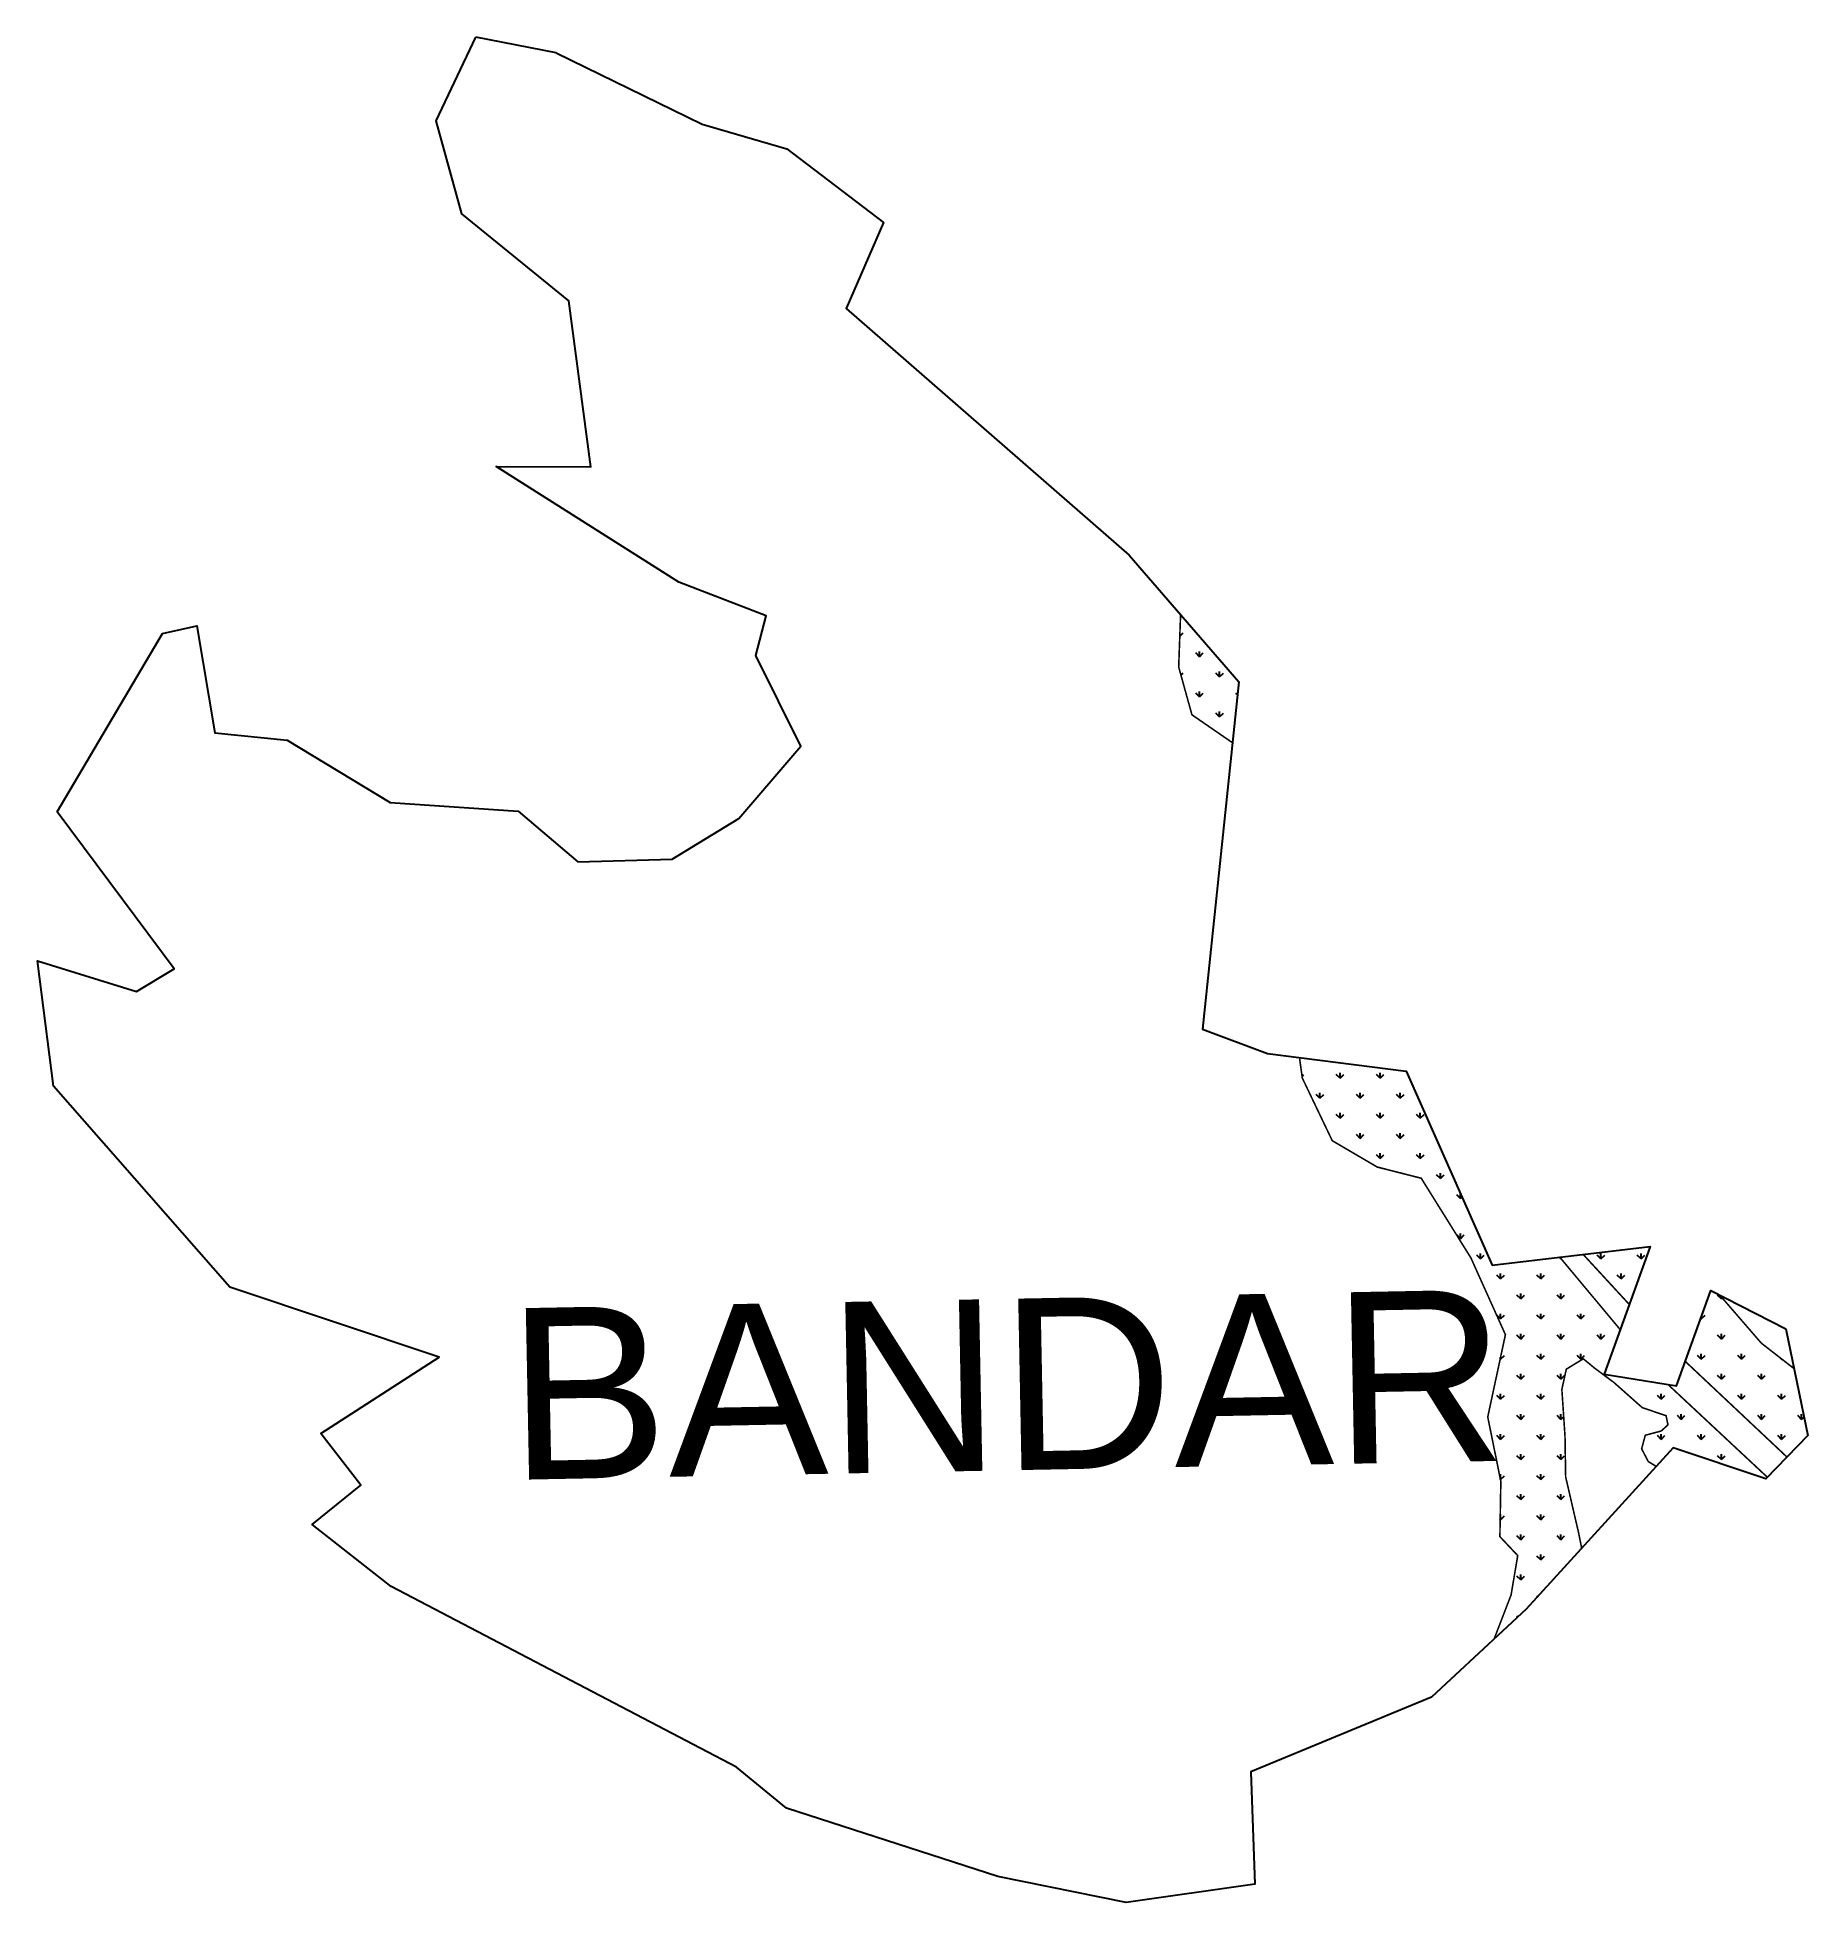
# Model space of a CAD drawing. Header units: metres. Extents: x 265480 to 266603, y 2158756 to 2159939.
import ezdxf

# ---------------------------------------------------------------- set-up
doc = ezdxf.new("R2010")
doc.units = ezdxf.units.M
doc.header["$MEASUREMENT"] = 0
for name, color, linetype in [('MANGROOVES BUFFER ZONE', 120, 'Continuous'), ('village', 3, 'Continuous'), ('VILLAGE NAME', 250, 'Continuous')]:
    doc.layers.add(name, color=color, linetype=linetype)

msp = doc.modelspace()

# ---------------------------------------------------------------- hatches: boundary and pattern name
at = {"layer": 'MANGROOVES BUFFER ZONE'}
h = msp.add_hatch(dxfattribs=at)
h.set_pattern_fill('GRASS', color=256, scale=18)
h.paths.add_polyline_path([(266242.1, 2159530.6), (266205.2, 2159573.3), (266204, 2159540), (266212.4, 2159509.7), (266238.1, 2159492)])
h = msp.add_hatch(dxfattribs=at)
h.set_pattern_fill('GRASS', color=256, scale=18)
h.paths.add_polyline_path([(266445.7, 2159165.7), (266402.9, 2159160.7), (266348.2, 2159283.6), (266280.6, 2159292.3), (266282.4, 2159279.3), (266301.4, 2159239.6), (266329.9, 2159222.9), (266357.8, 2159215.8), (266389.3, 2159165.3), (266411.2, 2159116.6), (266400, 2159064.4), (266408.3, 2159023.5), (266407.7, 2158988.5), (266419, 2158976.5), (266414.8, 2158951.5), (266404, 2158923.5), (266424.4, 2158942.4), (266459.6, 2158981.1), (266457.5, 2158991.4), (266449.4, 2159026.4), (266449, 2159052), (266447, 2159081.9), (266449.8, 2159094.7), (266460.6, 2159101.3), (266467.6, 2159095.5), (266480.1, 2159086.2), (266498, 2159070.3), (266513.1, 2159065.2), (266514.3, 2159059.4), (266510, 2159055.5), (266499.9, 2159052.8), (266497.6, 2159044.2), (266501.8, 2159036.1), (266506.8, 2159033.1), (266517.6, 2159044.9), (266576.4, 2159025.1), (266577.4, 2159026.1), (266514.4, 2159084.9), (266473.9, 2159091.6), (266484, 2159119.8)])
h = msp.add_hatch(dxfattribs=at)
h.set_pattern_fill('GRASS', color=256, scale=18)
h.paths.add_polyline_path([(266502.9, 2159172.4), (266460.5, 2159167.5), (266489.8, 2159135.7)], flags=17)
h = msp.add_hatch(dxfattribs=at)
h.set_pattern_fill('GRASS', color=256, scale=18)
h.paths.add_polyline_path([(266594.2, 2159095.1), (266573.5, 2159111.2), (266547.3, 2159141.5), (266541.4, 2159144.5), (266525.3, 2159099.6), (266589.1, 2159039.6), (266589.8, 2159039.1), (266602.9, 2159052.7)])

# ---------------------------------------------------------------- linework, layer by layer
at = {"color": 3}
msp.add_lwpolyline([(265809.2, 2159929.6), (265758.2, 2159939.4)], dxfattribs=at)
at = {"layer": 'MANGROOVES BUFFER ZONE', "const_width": 1}
for points in [[(266238.1, 2159492), (266212.4, 2159509.7), (266204, 2159540), (266205.2, 2159573.3)], [(266404, 2158923.5), (266414.8, 2158951.5), (266419, 2158976.5), (266407.7, 2158988.5), (266408.3, 2159023.5), (266400, 2159064.4), (266411.2, 2159116.6), (266389.3, 2159165.3), (266357.8, 2159215.8), (266329.9, 2159222.9), (266301.4, 2159239.6), (266282.4, 2159279.3), (266280.6, 2159292.3)], [(266484, 2159119.8), (266445.7, 2159165.7)], [(266460.5, 2159167.5), (266489.8, 2159135.7)], [(266547.3, 2159141.5), (266573.5, 2159111.2), (266594.2, 2159095.1)], [(266506.8, 2159033.1), (266501.8, 2159036.1), (266497.6, 2159044.2), (266499.9, 2159052.8), (266510, 2159055.5), (266514.3, 2159059.4), (266513.1, 2159065.2), (266498, 2159070.3), (266480.1, 2159086.2), (266467.6, 2159095.5), (266460.6, 2159101.3), (266449.8, 2159094.7), (266447, 2159081.9), (266449, 2159052), (266449.4, 2159026.4), (266457.5, 2158991.4), (266459.6, 2158981.1)], [(266525.3, 2159099.6), (266589.1, 2159039.6), (266589.8, 2159039.1)], [(266577.4, 2159026.1), (266514.4, 2159084.9)]]:
    msp.add_lwpolyline(points, dxfattribs=at)
at = {"layer": 'village', "color": 3}
for points in [[(266602.9, 2159052.7, 0), (266576.4, 2159025.1, 0), (266517.6, 2159044.9, 0), (266424.4, 2158942.4, 0), (266364.4, 2158886.8, 0), (266249.8, 2158839.4, 0), (266252.3, 2158768.2, 0), (266170.6, 2158756.4, 0), (266089.3, 2158772.9, 0), (265955.3, 2158816.3, 0), (265923.5, 2158842.2, 0), (265704.5, 2158956.8, 0), (265654.4, 2158996.1, 0), (265685.3, 2159021.1, 0), (265659.9, 2159054, 0), (265735.1, 2159102.4, 0), (265602.2, 2159146.8, 0), (265490.4, 2159274.2, 0), (265480.2, 2159353.6, 0), (265543.1, 2159334.2, 0), (265567, 2159348.5, 0), (265492.7, 2159448.2, 0), (265559.5, 2159561.3, 0), (265581.3, 2159566.1, 0), (265592.7, 2159498.3, 0), (265638.6, 2159493.6, 0), (265703.9, 2159454, 0), (265785.2, 2159448.6, 0), (265823, 2159416.5, 0), (265882.8, 2159418.1, 0), (265925.1, 2159443.9, 0), (265964.3, 2159489.9, 0), (265935.9, 2159547.3, 0), (265942.4, 2159572.4, 0), (265887, 2159593.8, 0), (265771.2, 2159667.1, 0), (265831.2, 2159667, 0), (265817.3, 2159772.3, 0), (265749.4, 2159827.5, 0), (265733.2, 2159886.4, 0), (265758.2, 2159939.4, 0)], [(265809.2, 2159929.6, 0), (265901.7, 2159884.2, 0), (265955.4, 2159868.7, 0), (266016.9, 2159822, 0), (265993.1, 2159767.4, 0), (266172.5, 2159611, 0), (266242.1, 2159530.6, 0), (266219.2, 2159310.3, 0), (266260.4, 2159295, 0), (266348.2, 2159283.6, 0), (266402.9, 2159160.7, 0), (266502.9, 2159172.4, 0), (266473.9, 2159091.6, 0), (266519.6, 2159084.1, 0), (266541.4, 2159144.5, 0), (266589, 2159120.2, 0), (266602.9, 2159052.7, 0)]]:
    msp.add_polyline3d(points, dxfattribs=at)

# ---------------------------------------------------------------- texts
at = {"layer": 'VILLAGE NAME', "insert": (265777.5, 2159133.2), "char_height": 108.748, "attachment_point": 1, "rotation": 1.1028}
msp.add_mtext_dynamic_manual_height_columns('{\\fArial|b0|i0|c0|p34;BANDAR}', width=726.929, gutter_width=543.7, heights=[0], dxfattribs=at)

doc.saveas('drawing.dxf')
